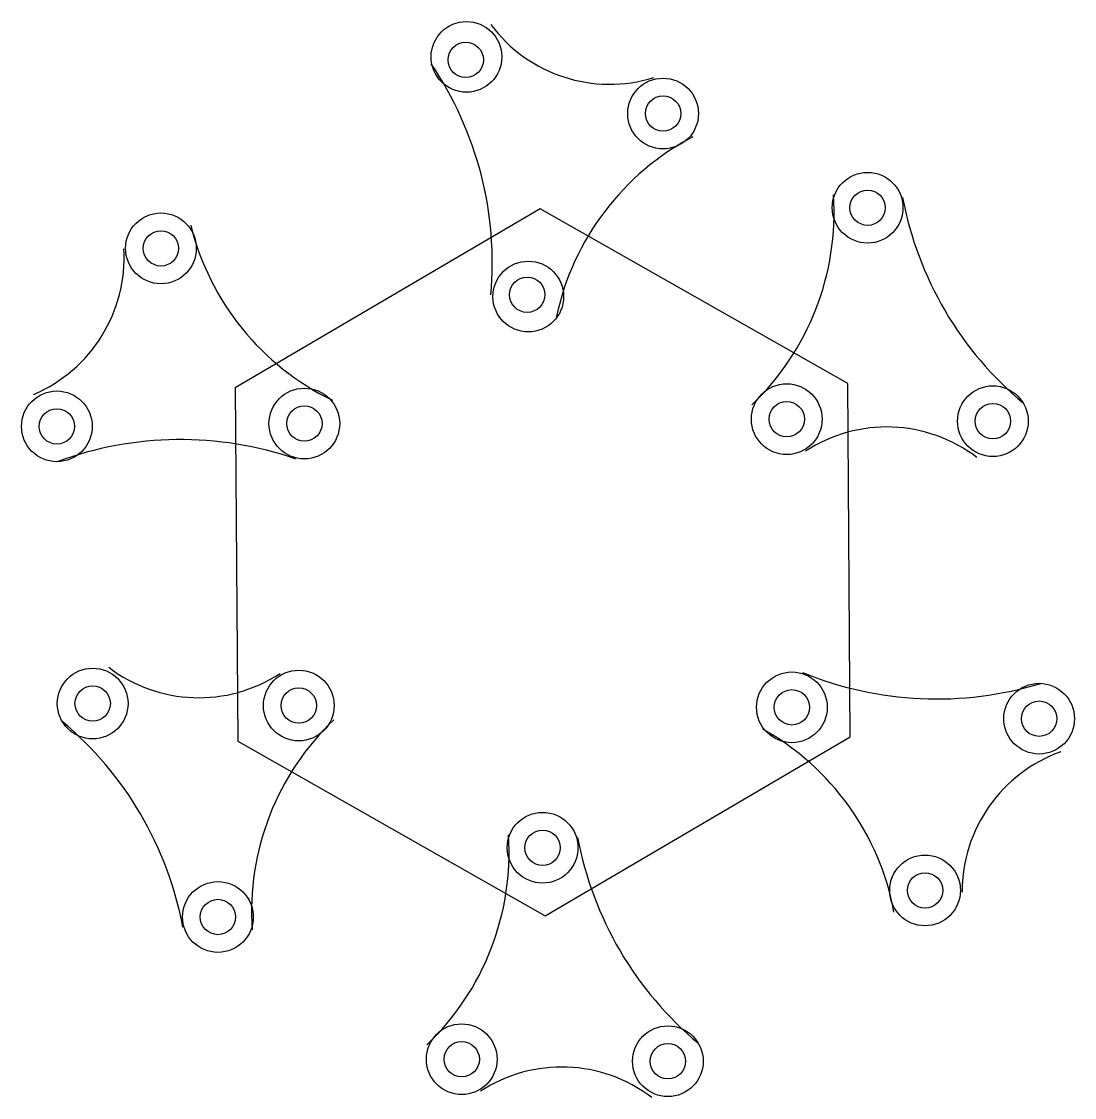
# Model space of a CAD drawing. Header units: inches. Extents: x 1.24 to 7.2, y 0.58 to 6.67.
import ezdxf

# ---------------------------------------------------------------- set-up
doc = ezdxf.new("R2010")
doc.units = ezdxf.units.IN
doc.header["$MEASUREMENT"] = 0

msp = doc.modelspace()

# ---------------------------------------------------------------- linework, layer by layer
msp.add_lwpolyline([(2.4542, 4.5964), (2.4684, 2.5964), (4.2075, 1.6087), (5.9324, 2.621), (5.9182, 4.621), (4.1791, 5.6086)], close=True)
for centre, radius in [((3.7617, 6.4676), 0.2), ((3.7573, 6.4508), 0.1), ((4.8737, 6.1471), 0.2), ((4.8737, 6.1471), 0.1), ((6.0308, 5.6146), 0.2), ((6.0308, 5.6146), 0.1), ((2.0335, 5.3846), 0.2), ((2.0335, 5.3846), 0.1), ((4.1115, 5.112), 0.2), ((4.1053, 5.1226), 0.1), ((1.4448, 4.3779), 0.2), ((2.8447, 4.3938), 0.2), ((5.5733, 4.4185), 0.2), ((6.7394, 4.4072), 0.2), ((5.5733, 4.4185), 0.1), ((6.7394, 4.4072), 0.1), ((1.4448, 4.3779), 0.1), ((2.8447, 4.3938), 0.1), ((1.6473, 2.8102), 0.2), ((2.8134, 2.7989), 0.2), ((5.6025, 2.7887), 0.2), ((7.001, 2.7245), 0.2), ((1.6473, 2.8102), 0.1), ((2.8134, 2.7989), 0.1), ((5.6025, 2.7887), 0.1), ((7.001, 2.7245), 0.1), ((4.1923, 1.9945), 0.2), ((4.1923, 1.9945), 0.1), ((6.3557, 1.7531), 0.2), ((6.3557, 1.7531), 0.1), ((2.3559, 1.6028), 0.2), ((2.3559, 1.6028), 0.1), ((3.7348, 0.7984), 0.2), ((4.9009, 0.787), 0.2), ((3.7348, 0.7984), 0.1), ((4.9009, 0.787), 0.1)]:
    msp.add_circle(centre, radius)
for centre, radius, start, end in [((4.5723, 7.1527), 0.84, 216.72053, 287.23915), ((1.9076, 5.3042), 2, 354.74491, 34.19418), ((5.7379, 4.6861), 1.5, 117.64024, 167.91632), ((4.3411, 5.586), 1.5, 313.57774, 3.85382), ((8.1939, 6.0434), 2, 190.68241, 230.13168), ((3.6586, 5.8749), 1.5, 193.81998, 244.09607), ((0.985, 5.3322), 0.84, 292.90027, 3.41889), ((6.1392, 3.5343), 0.84, 52.65803, 123.17665), ((2.1434, 2.303), 2, 70.92466, 110.37392), ((2.2475, 3.683), 0.84, 232.65803, 303.17665), ((6.4223, 4.8359), 2, 247.64489, 287.09416), ((0.1927, 1.1739), 2, 10.68241, 50.13168), ((4.0456, 1.6314), 1.5, 133.57774, 183.85382), ((4.7052, 1.3566), 1.5, 10.54021, 60.8163), ((7.4055, 1.7455), 0.84, 109.62051, 180.13913), ((2.5026, 1.9658), 1.5, 313.57774, 3.85382), ((6.3555, 2.4233), 2, 190.68241, 230.13168), ((4.3008, -0.0858), 0.84, 52.65803, 123.17665)]:
    msp.add_arc(centre, radius, start, end)

doc.saveas('drawing.dxf')
